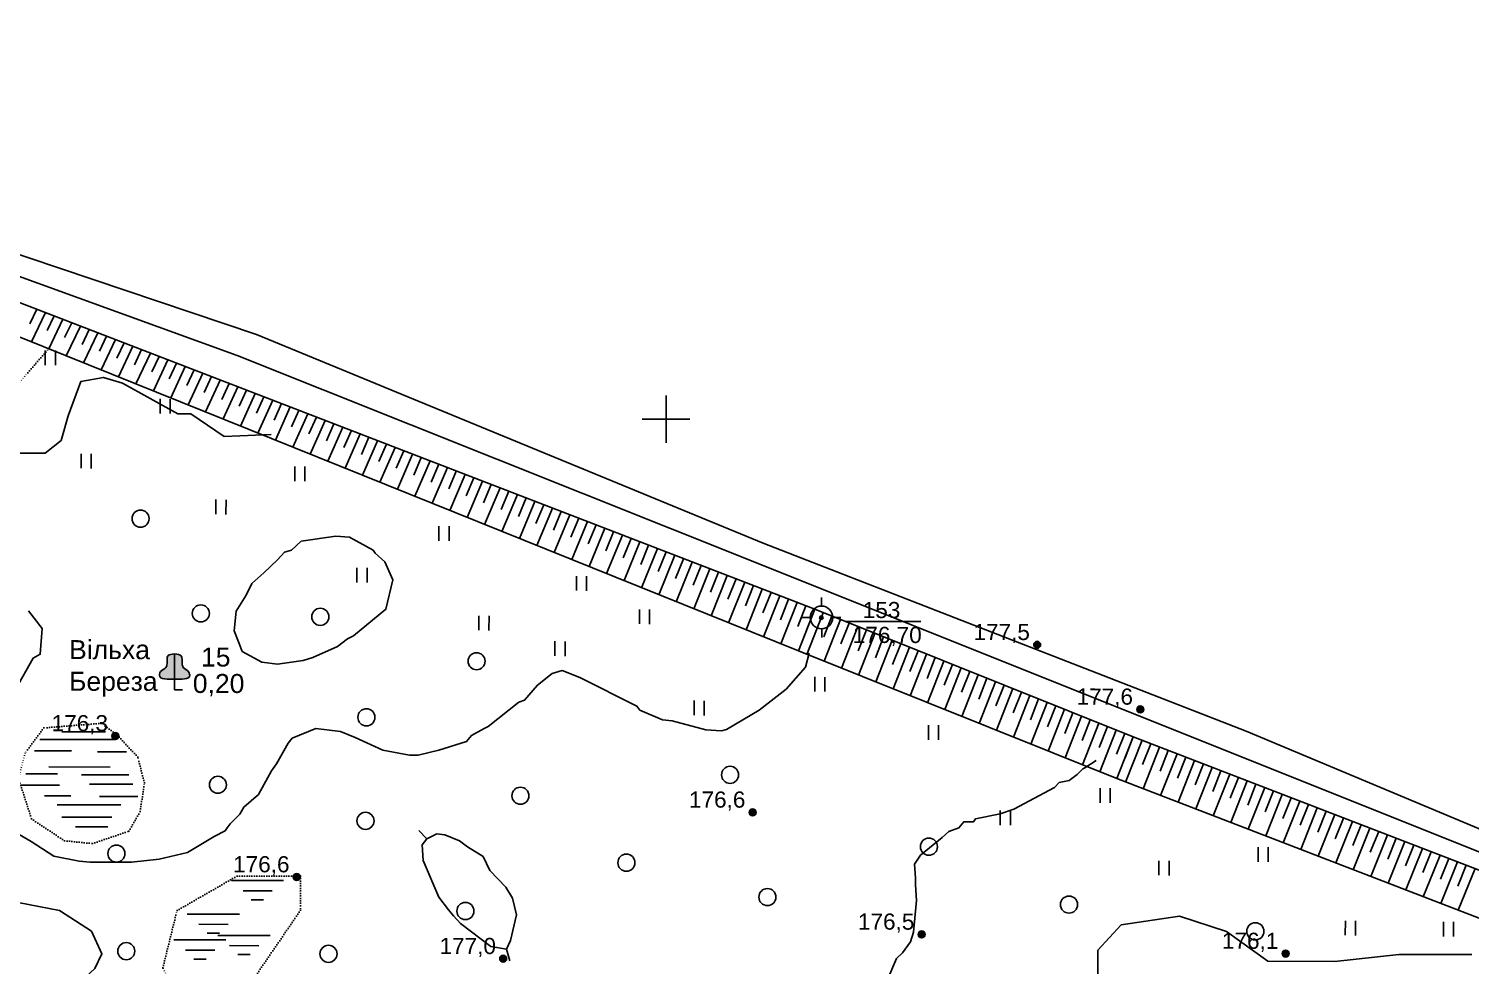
# Model space of a CAD drawing. Header units: millimetres. Extents: x 6127 to 9314, y 4730 to 7085.
# Drawn here: x 7465.7 to 7769.4, y 6485 to 6682.2 of the extents above; entities that cross this region are included whole.
import ezdxf

# ---------------------------------------------------------------- set-up
doc = ezdxf.new("R2010")
doc.units = ezdxf.units.MM
doc.header["$LTSCALE"] = 0.7
doc.linetypes.add('ACAD_ISO07W100', pattern=[3, 0, -3])
for name, color, linetype in [('болото', 84, 'Continuous'), ('відм', 14, 'Continuous'), ('горизонталі', 22, 'Continuous'), ('дерево', 7, 'Continuous'), ('Откос', 7, 'Continuous'), ('чорн', 255, 'Continuous')]:
    doc.layers.add(name, color=color, linetype=linetype)
doc.styles.get("Standard").update_dxf_attribs({"font": 'arial.ttf'})

msp = doc.modelspace()

# ---------------------------------------------------------------- hatches: boundary and pattern name
at = {"layer": 'відм', "ltscale": 0.2, "true_color": 0x000000}
h = msp.add_hatch(color=18, dxfattribs=at)
h.dxf.hatch_style = 1
h.paths.add_polyline_path([(7678.9, 6552.48, 1), (7677.43, 6552.49, 1)])
h = msp.add_hatch(color=18, dxfattribs=at)
h.dxf.hatch_style = 1
h.paths.add_polyline_path([(7700.62, 6538.87, 1), (7699.15, 6538.88, 1)])
h = msp.add_hatch(color=18, dxfattribs=at)
h.dxf.hatch_style = 1
h.paths.add_polyline_path([(7484.67, 6533.27, 1), (7483.21, 6533.27, 1)])
h = msp.add_hatch(color=18, dxfattribs=at)
h.dxf.hatch_style = 1
h.paths.add_polyline_path([(7618.95, 6517.18, 1), (7617.49, 6517.18, 1)])
h = msp.add_hatch(color=18, dxfattribs=at)
h.dxf.hatch_style = 1
h.paths.add_polyline_path([(7522.92, 6503.56, 1), (7521.45, 6503.57, 1)])
h = msp.add_hatch(color=18, dxfattribs=at)
h.dxf.hatch_style = 1
h.paths.add_polyline_path([(7654.55, 6491.48, 1), (7653.09, 6491.48, 1)])
h = msp.add_hatch(color=18, dxfattribs=at)
h.dxf.hatch_style = 1
h.paths.add_polyline_path([(7566.4, 6486.36, 1), (7564.94, 6486.36, 1)])
h = msp.add_hatch(color=18, dxfattribs=at)
h.dxf.hatch_style = 1
h.paths.add_polyline_path([(7731.23, 6487.44, 1), (7729.77, 6487.44, 1)])
at = {"layer": 'чорн', "ltscale": 0.2, "true_color": 0x000000}
h = msp.add_hatch(color=18, dxfattribs=at)
h.dxf.hatch_style = 1
h.set_gradient(color1=(0, 0, 255), color2=(0, 0, 255), tint=1)
h.paths.add_polyline_path([(7633.07, 6558.17, 0.308622), (7632.84, 6558.52), (7632.57, 6557.83, 0.528325)])
h.paths.add_polyline_path([(7632.84, 6558.52, 0.528325), (7632.34, 6558.18, 0.308622), (7632.57, 6557.83)])
h = msp.add_hatch(color=18, dxfattribs=at)
h.dxf.hatch_style = 1
edge = h.paths.add_edge_path()
edge.add_spline(control_points=[(7496.44, 6545.23), (7496.94, 6545.23), (7497.94, 6545.23), (7499.84, 6545.41), (7499.48, 6547.14), (7498.24, 6547.44), (7497.92, 6548.77), (7498.25, 6550.38), (7497.03, 6550.52), (7496.45, 6550.58)], knot_values=[0, 0, 0, 0, 0.79324, 1.617737, 2.123988, 2.843267, 3.252671, 4.0697, 4.805889, 4.805889, 4.805889, 4.805889], degree=3, periodic=0)
edge.add_line((7496.45, 6550.58), (7496.44, 6545.23))
edge = h.paths.add_edge_path()
edge.add_spline(control_points=[(7496.45, 6550.58), (7495.87, 6550.52), (7494.65, 6550.39), (7494.97, 6548.77), (7494.65, 6547.45), (7493.41, 6547.15), (7493.05, 6545.42), (7494.94, 6545.23), (7495.95, 6545.23), (7496.44, 6545.23)], knot_values=[0, 0, 0, 0, 0.736189, 1.553218, 1.962623, 2.681901, 3.188152, 4.012649, 4.805889, 4.805889, 4.805889, 4.805889], degree=3, periodic=0)
edge.add_line((7496.44, 6545.23), (7496.45, 6550.58))

# ---------------------------------------------------------------- linework, layer by layer
at = {"layer": 'болото', "color": 18, "ltscale": 0.2, "true_color": 0x000000}
for p, q in [((7468.06, 6532.56), (7484.04, 6532.54)), ((7472.68, 6534.14), (7481.87, 6534.12)), ((7466.93, 6530.18), (7474.73, 6530.17)), ((7480.21, 6529.97), (7486.29, 6529.96)), ((7469.97, 6526.75), (7482.91, 6526.73)), ((7464.02, 6522.93), (7472.21, 6522.92)), ((7465.14, 6525.3), (7471.81, 6525.29)), ((7476.83, 6525.09), (7486.81, 6525.08)), ((7478.55, 6523.11), (7487.67, 6523.1)), ((7469.03, 6520.68), (7474.58, 6520.67)), ((7480.66, 6520.53), (7488.72, 6520.52)), ((7471.74, 6518.76), (7485.15, 6518.74)), ((7472.66, 6516.18), (7483.23, 6516.17)), ((7475.57, 6514.13), (7482.37, 6514.13))]:
    msp.add_line(p, q, dxfattribs=at)
for points in [[(7508.41, 6502.85), (7519.39, 6502.84)], [(7510.88, 6500.69), (7517.03, 6500.68)], [(7512.61, 6498.8), (7515.2, 6498.8)], [(7499.11, 6495.77), (7510.09, 6495.75)], [(7501.58, 6493.61), (7507.74, 6493.6)], [(7496.28, 6490.35), (7507.26, 6490.34)], [(7503.31, 6491.72), (7505.9, 6491.72)], [(7505.58, 6491.28), (7516.55, 6491.26)], [(7498.76, 6488.19), (7504.91, 6488.18)], [(7500.49, 6486.3), (7503.07, 6486.3)], [(7508.05, 6489.12), (7514.2, 6489.11)], [(7509.78, 6487.23), (7512.37, 6487.23)]]:
    msp.add_lwpolyline(points, dxfattribs=at)
at = {"layer": 'відм', "color": 18, "ltscale": 0.2, "true_color": 0x000000}
for centre in [(7678.17, 6552.48), (7699.89, 6538.87), (7483.94, 6533.27), (7618.22, 6517.18), (7522.18, 6503.57), (7653.82, 6491.48), (7565.67, 6486.36), (7730.5, 6487.44)]:
    msp.add_circle(centre, 0.733, dxfattribs=at)
at = {"layer": 'горизонталі', "color": 18, "true_color": 0x000000}
for points in [[(7412.08, 6581.56), (7408.5, 6579.52), (7412.08, 6581.56), (7414.01, 6583.55), (7423.77, 6588.32), (7426.47, 6590.18), (7428.54, 6591.01), (7433.32, 6592.87), (7437.21, 6592.86), (7444.23, 6591.93), (7451.67, 6592.4), (7458.96, 6592.87), (7464.51, 6592.86), (7469.18, 6592.86), (7472.54, 6595.52), (7474, 6600.71), (7476.7, 6607.96), (7481.47, 6608.79), (7485.48, 6607.55), (7497.11, 6601.12), (7499.88, 6601.11), (7506.86, 6596.33), (7516.81, 6596.77)], [(7538.28, 6572.41), (7533.31, 6575.12), (7530.4, 6575.33), (7523.14, 6574.3), (7521.06, 6572.43), (7519.61, 6572.02), (7518.15, 6570.36), (7515.25, 6567.67), (7512.75, 6565.39), (7511.51, 6562.9), (7509.43, 6559.58), (7509.01, 6555.43), (7510.04, 6552.73), (7510.66, 6551.07), (7514.81, 6548.79), (7518.13, 6548.37), (7523.52, 6549.19), (7525.6, 6549.81), (7530.79, 6552.09), (7532.87, 6553.74), (7534.11, 6554.37), (7540.96, 6559.96), (7542.42, 6566.18), (7540.77, 6569.92), (7538.7, 6571.79), (7538.28, 6572.41)], [(7462.93, 6543.04), (7466.67, 6549.67), (7468.13, 6550.5), (7468.55, 6555.9), (7465.65, 6559.63)], [(7630.14, 6550.69), (7629.39, 6547.75), (7625.32, 6543.17), (7619.58, 6538.7), (7612.72, 6534.62), (7611.69, 6534.36), (7608.37, 6534.57), (7601.31, 6536.44), (7599.24, 6536.65), (7594.47, 6538.73), (7593.85, 6539.56), (7581.82, 6545.6), (7578.09, 6547.05), (7576.01, 6546.43), (7572.9, 6543.95), (7570.2, 6540.84), (7568.95, 6540.42), (7562.51, 6535.24), (7561.68, 6534.83), (7558.98, 6533.38), (7557.95, 6532.14), (7552.13, 6530.28), (7547.78, 6529.24), (7545.91, 6529.25), (7540.31, 6530.29), (7534.5, 6532.99), (7531.39, 6534.24), (7526.2, 6534.87), (7521.22, 6532.8), (7520.39, 6531.77), (7517.9, 6527.41), (7516.86, 6525.96), (7514.15, 6520.98), (7511.04, 6518.29), (7510.21, 6516.84), (7508.13, 6514.77), (7507.51, 6513.94), (7507.09, 6513.32), (7504.81, 6512.07), (7499.2, 6508.76), (7493.18, 6507.31), (7487.37, 6506.7), (7482.39, 6506.71), (7478.66, 6506.71), (7476.37, 6506.92), (7470.98, 6507.96), (7466.21, 6511.08), (7463.72, 6512.54)], [(7690.57, 6528.13), (7688.24, 6526.59), (7687.82, 6526.38), (7686.58, 6525.14), (7684.92, 6523.9), (7682.84, 6523.48), (7681.8, 6522.45), (7673.29, 6517.89), (7670.38, 6516.86), (7665.2, 6515.83), (7664.78, 6515.2), (7662.71, 6515.21), (7661.67, 6513.96), (7659.59, 6513.14), (7658.14, 6511.89), (7653.57, 6508.16), (7652.32, 6506.3), (7652.52, 6503.39), (7652.52, 6501.94), (7652.73, 6498.62), (7652.1, 6491.98), (7651.47, 6489.91), (7649.81, 6487.63), (7648.56, 6486.38), (7646.48, 6481.61)], [(7547.88, 6513.4), (7549.62, 6511.61), (7548.58, 6510.36), (7548.79, 6507.04), (7552.1, 6499.36), (7554.17, 6496.66), (7555.2, 6495.42), (7556.66, 6493.75), (7563.08, 6488.97), (7566.4, 6488.35), (7567.05, 6485.92)], [(7566.4, 6488.35), (7567.23, 6490.21), (7568.48, 6495.61), (7567.66, 6499.14), (7566.21, 6501.42), (7562.89, 6504.95), (7561.44, 6507.86), (7558.13, 6509.94), (7556.47, 6511.18), (7553.36, 6512.43), (7551.7, 6512.64), (7549.62, 6511.61)], [(7470.78, 6474.45), (7475.51, 6479.33), (7476.55, 6480.78), (7477.59, 6482.44), (7479.67, 6484.3), (7481.12, 6487.41), (7478.94, 6492.17), (7472.21, 6496.55), (7463.5, 6498.22)], [(7690.96, 6479.06), (7690.97, 6488.19), (7695.85, 6493.48), (7708.16, 6495.35), (7718.07, 6492.09), (7726.75, 6485.83), (7740.85, 6485.81), (7754.36, 6487.25), (7769.75, 6487.23)]]:
    msp.add_lwpolyline(points, dxfattribs=at)
at = {"layer": 'дерево', "color": 18, "ltscale": 0.2, "true_color": 0x000000}
for centre in [(7489.28, 6579.05), (7501.97, 6559.09), (7527.15, 6558.37), (7560.07, 6549.02), (7536.86, 6537.21), (7613.47, 6525.1), (7505.57, 6523), (7569.31, 6520.69), (7536.66, 6515.41), (7655.37, 6509.96), (7484.19, 6508.5), (7591.63, 6506.59), (7621.34, 6499.35), (7684.88, 6497.76), (7557.71, 6496.41), (7724.13, 6492.13), (7486.27, 6487.96), (7528.88, 6487.4)]:
    msp.add_circle(centre, 1.8, dxfattribs=at)
at = {"layer": 'Откос', "color": 18, "true_color": 0x000000}
for p, q in [((7467.4, 6623.16), (7465.92, 6620.11)), ((7469.24, 6622.45), (7466.27, 6616.32)), ((7471.08, 6621.74), (7469.59, 6618.66)), ((7472.93, 6621.03), (7469.94, 6614.84)), ((7474.77, 6620.32), (7473.27, 6617.21)), ((7476.61, 6619.61), (7473.61, 6613.36)), ((7478.45, 6618.9), (7476.95, 6615.76)), ((7480.29, 6618.19), (7477.28, 6611.88)), ((7482.13, 6617.48), (7480.63, 6614.31)), ((7483.98, 6616.77), (7480.96, 6610.4)), ((7485.82, 6616.06), (7484.3, 6612.86)), ((7487.66, 6615.35), (7484.63, 6608.92)), ((7489.5, 6614.64), (7487.98, 6611.41)), ((7491.34, 6613.93), (7488.3, 6607.44)), ((7493.18, 6613.22), (7491.66, 6609.96)), ((7495.03, 6612.51), (7491.97, 6605.96)), ((7496.87, 6611.8), (7495.34, 6608.51)), ((7498.71, 6611.09), (7495.65, 6604.48)), ((7500.55, 6610.38), (7499.02, 6607.06)), ((7502.39, 6609.67), (7499.32, 6603)), ((7504.23, 6608.96), (7502.69, 6605.61)), ((7506.08, 6608.25), (7502.99, 6601.52)), ((7507.92, 6607.54), (7506.37, 6604.16)), ((7509.76, 6606.83), (7506.66, 6600.04)), ((7511.6, 6606.12), (7510.05, 6602.71)), ((7513.44, 6605.41), (7510.34, 6598.56)), ((7515.28, 6604.7), (7513.73, 6601.26)), ((7517.13, 6603.99), (7514.01, 6597.08)), ((7518.97, 6603.28), (7517.41, 6599.81)), ((7520.81, 6602.57), (7517.68, 6595.6)), ((7522.65, 6601.86), (7521.08, 6598.36)), ((7524.49, 6601.15), (7521.35, 6594.12)), ((7526.33, 6600.44), (7524.76, 6596.91)), ((7528.18, 6599.73), (7525.03, 6592.64)), ((7530.02, 6599.02), (7528.44, 6595.46)), ((7531.86, 6598.31), (7528.7, 6591.16)), ((7533.7, 6597.6), (7532.12, 6594.01)), ((7535.54, 6596.89), (7532.37, 6589.68)), ((7537.38, 6596.18), (7535.8, 6592.56)), ((7539.22, 6595.47), (7536.04, 6588.2)), ((7541.07, 6594.76), (7539.47, 6591.11)), ((7542.91, 6594.05), (7539.72, 6586.72)), ((7544.75, 6593.34), (7543.15, 6589.66)), ((7546.59, 6592.63), (7543.39, 6585.24)), ((7548.43, 6591.92), (7546.83, 6588.21)), ((7550.27, 6591.21), (7547.06, 6583.76)), ((7552.12, 6590.5), (7550.51, 6586.76)), ((7553.96, 6589.79), (7550.73, 6582.28)), ((7555.8, 6589.08), (7554.19, 6585.31)), ((7557.64, 6588.37), (7554.41, 6580.8)), ((7559.48, 6587.66), (7557.86, 6583.86)), ((7561.32, 6586.95), (7558.08, 6579.32)), ((7563.17, 6586.24), (7561.54, 6582.41)), ((7565.01, 6585.53), (7561.75, 6577.84)), ((7566.85, 6584.82), (7565.22, 6580.96)), ((7568.69, 6584.11), (7565.42, 6576.36)), ((7570.53, 6583.4), (7568.9, 6579.51)), ((7572.37, 6582.69), (7569.1, 6574.88)), ((7574.22, 6581.98), (7572.57, 6578.06)), ((7576.06, 6581.27), (7572.77, 6573.4)), ((7577.9, 6580.56), (7576.25, 6576.61)), ((7579.74, 6579.85), (7576.44, 6571.92)), ((7581.58, 6579.14), (7579.93, 6575.16)), ((7583.42, 6578.43), (7580.11, 6570.44)), ((7585.27, 6577.72), (7583.61, 6573.71)), ((7587.11, 6577.01), (7583.79, 6568.96)), ((7588.95, 6576.3), (7587.29, 6572.26)), ((7590.79, 6575.59), (7587.46, 6567.48)), ((7592.63, 6574.88), (7590.96, 6570.81)), ((7594.47, 6574.17), (7591.13, 6565.99)), ((7596.32, 6573.46), (7594.64, 6569.36)), ((7598.16, 6572.75), (7594.8, 6564.51)), ((7600, 6572.04), (7598.32, 6567.91)), ((7601.84, 6571.33), (7598.48, 6563.03)), ((7603.68, 6570.62), (7602, 6566.46)), ((7605.52, 6569.91), (7602.15, 6561.55)), ((7607.37, 6569.2), (7605.68, 6565.01)), ((7609.21, 6568.49), (7605.82, 6560.07)), ((7611.05, 6567.78), (7609.35, 6563.56)), ((7612.89, 6567.07), (7609.49, 6558.59)), ((7614.73, 6566.36), (7613.03, 6562.11)), ((7616.57, 6565.65), (7613.17, 6557.11)), ((7618.42, 6564.94), (7616.71, 6560.66)), ((7620.26, 6564.23), (7616.84, 6555.63)), ((7622.1, 6563.52), (7620.39, 6559.21)), ((7623.94, 6562.81), (7620.51, 6554.15)), ((7625.78, 6562.1), (7624.07, 6557.76)), ((7627.62, 6561.39), (7624.19, 6552.67)), ((7629.47, 6560.68), (7627.74, 6556.31)), ((7631.31, 6559.97), (7627.86, 6551.19)), ((7631.31, 6559.97), (7629.58, 6555.58)), ((7633.12, 6559.24), (7629.67, 6550.47)), ((7634.93, 6558.51), (7633.21, 6554.13)), ((7636.75, 6557.79), (7633.3, 6549.01)), ((7638.56, 6557.06), (7636.84, 6552.67)), ((7640.38, 6556.33), (7636.93, 6547.56)), ((7642.19, 6555.61), (7640.47, 6551.22)), ((7644, 6554.88), (7640.55, 6546.1)), ((7645.82, 6554.15), (7644.09, 6549.76)), ((7647.63, 6553.43), (7644.18, 6544.65)), ((7649.45, 6552.7), (7647.72, 6548.31)), ((7651.26, 6551.97), (7647.81, 6543.2)), ((7653.07, 6551.24), (7651.35, 6546.86)), ((7654.89, 6550.52), (7651.44, 6541.74)), ((7656.7, 6549.79), (7654.98, 6545.4)), ((7658.51, 6549.06), (7655.07, 6540.29)), ((7660.33, 6548.34), (7658.6, 6543.95)), ((7662.14, 6547.61), (7658.69, 6538.83)), ((7663.96, 6546.88), (7662.23, 6542.5)), ((7665.77, 6546.16), (7662.32, 6537.38)), ((7667.58, 6545.43), (7665.86, 6541.04)), ((7669.4, 6544.7), (7665.95, 6535.93)), ((7671.21, 6543.97), (7669.49, 6539.59)), ((7673.03, 6543.25), (7669.58, 6534.47)), ((7674.84, 6542.52), (7673.11, 6538.13)), ((7676.65, 6541.79), (7673.2, 6533.02)), ((7678.47, 6541.07), (7676.74, 6536.68)), ((7680.28, 6540.34), (7676.83, 6531.57)), ((7682.09, 6539.61), (7680.37, 6535.23)), ((7683.91, 6538.89), (7680.46, 6530.11)), ((7685.72, 6538.16), (7684, 6533.77)), ((7687.54, 6537.43), (7684.09, 6528.66)), ((7689.35, 6536.7), (7687.63, 6532.32)), ((7691.16, 6535.98), (7687.71, 6527.2)), ((7692.98, 6535.25), (7691.25, 6530.86)), ((7694.79, 6534.52), (7691.34, 6525.75)), ((7696.61, 6533.8), (7694.88, 6529.41)), ((7698.42, 6533.07), (7694.97, 6524.3)), ((7698.42, 6533.07), (7696.69, 6528.68)), ((7700.27, 6532.36), (7696.81, 6523.58)), ((7702.11, 6531.65), (7700.38, 6527.26)), ((7703.96, 6530.94), (7700.5, 6522.16)), ((7705.8, 6530.22), (7704.08, 6525.84)), ((7707.65, 6529.51), (7704.19, 6520.74)), ((7709.5, 6528.8), (7707.77, 6524.42)), ((7711.34, 6528.09), (7707.88, 6519.32)), ((7713.19, 6527.38), (7711.46, 6523)), ((7715.04, 6526.67), (7711.57, 6517.9)), ((7716.88, 6525.96), (7715.15, 6521.57)), ((7718.73, 6525.24), (7715.25, 6516.48)), ((7720.58, 6524.53), (7718.84, 6520.15)), ((7722.42, 6523.82), (7718.94, 6515.06)), ((7724.27, 6523.11), (7722.53, 6518.73)), ((7726.11, 6522.4), (7722.63, 6513.64)), ((7727.96, 6521.69), (7726.22, 6517.31)), ((7729.81, 6520.98), (7726.32, 6512.22)), ((7731.65, 6520.27), (7729.91, 6515.89)), ((7733.5, 6519.55), (7730, 6510.8)), ((7735.35, 6518.84), (7733.6, 6514.46)), ((7737.19, 6518.13), (7733.69, 6509.38)), ((7739.04, 6517.42), (7737.29, 6513.04)), ((7740.89, 6516.71), (7737.38, 6507.96)), ((7742.73, 6516), (7740.98, 6511.62)), ((7744.58, 6515.29), (7741.07, 6506.53)), ((7746.42, 6514.57), (7744.67, 6510.2)), ((7748.27, 6513.86), (7744.75, 6505.11)), ((7750.12, 6513.15), (7748.36, 6508.78)), ((7751.96, 6512.44), (7748.44, 6503.69)), ((7753.81, 6511.73), (7752.05, 6507.36)), ((7755.66, 6511.02), (7752.13, 6502.27)), ((7757.5, 6510.31), (7755.74, 6505.93)), ((7759.35, 6509.59), (7755.82, 6500.85)), ((7761.2, 6508.88), (7759.43, 6504.51)), ((7763.04, 6508.17), (7759.51, 6499.43)), ((7764.89, 6507.46), (7763.12, 6503.09)), ((7766.73, 6506.75), (7763.19, 6498.01)), ((7768.58, 6506.04), (7766.81, 6501.67)), ((7770.43, 6505.33), (7766.88, 6496.59))]:
    msp.add_line(p, q, dxfattribs=at)
at = {"layer": 'чорн', "color": 18, "true_color": 0x000000}
for p, q in [((7631.31, 6559.97), (7448.98, 6630.26)), ((7627.86, 6551.19), (7446.07, 6624.46)), ((7698.42, 6533.07), (7631.31, 6559.97)), ((7694.97, 6524.3), (7627.86, 6551.19)), ((7833.2, 6481.14), (7698.42, 6533.07)), ((7829.57, 6472.43), (7694.97, 6524.3))]:
    msp.add_line(p, q, dxfattribs=at)
at = {"layer": 'чорн', "color": 18, "ltscale": 0.2, "true_color": 0x000000, "transparency": 33554687}
for p, q in [((7599.99, 6604.99), (7599.99, 6594.99)), ((7594.99, 6599.99), (7604.99, 6599.99)), ((7594.99, 6599.99), (7594.99, 6599.99)), ((7594.99, 6599.99), (7599.99, 6599.99))]:
    msp.add_line(p, q, dxfattribs=at)
at = {"layer": 'чорн', "color": 18, "ltscale": 0.2, "true_color": 0x000000}
for p, q in [((7632.72, 6560.63), (7632.73, 6562.44)), ((7630.35, 6558.23), (7628.5, 6558.23)), ((7635.11, 6558.2), (7636.82, 6558.2)), ((7637.7, 6557.41), (7653.68, 6557.39)), ((7632.78, 6555.87), (7632.78, 6554.04))]:
    msp.add_line(p, q, dxfattribs=at)
at = {"layer": 'чорн', "color": 18, "true_color": 0x000000}
for points in [[(8254.89, 6312.26), (8041.83, 6400.24), (7890.27, 6463.75), (7791.09, 6505.42), (7722.21, 6534.27), (7620.44, 6573.86), (7513.7, 6617.86), (7444.84, 6640.97), (7345.09, 6664.89), (7221.62, 6680.73), (7127.98, 6682.21), (7002.38, 6669.95), (6915.51, 6651.76), (6851.78, 6636.62)], [(6852.29, 6631.63), (6945.89, 6654.26), (7004.52, 6665.6), (7078.03, 6672.92), (7131.15, 6676.71), (7220.41, 6676.6), (7298.54, 6666.67), (7324.52, 6662.85), (7365.31, 6655.6), (7442.99, 6637.59), (7509.61, 6613.4), (7619.06, 6569.74), (7785.6, 6503.14), (7897.72, 6456.02), (7972.14, 6424.19), (8080.97, 6378.26), (8132.41, 6357.15), (8235.65, 6311.71)]]:
    msp.add_lwpolyline(points, dxfattribs=at)
at = {"layer": 'чорн', "color": 18, "linetype": 'ACAD_ISO07W100', "ltscale": 0.2, "true_color": 0x000000}
for points in [[(7378.69, 6624.52), (7417.07, 6610.08), (7452.02, 6598.22), (7459.98, 6603.49), (7465.54, 6609.79), (7469.94, 6614.84)], [(7480.98, 6535.93), (7468.89, 6534.97), (7464.97, 6529.71), (7463.56, 6524.35), (7466.31, 6515.8), (7473.27, 6511.19), (7479.16, 6510.61), (7486.84, 6513.21), (7489.21, 6517.39), (7490.08, 6523.4), (7488.68, 6528.84), (7484.33, 6533.5), (7480.98, 6535.93)], [(7499.4, 6474.1), (7493.97, 6484.41), (7496.96, 6496.49), (7509.63, 6503.78), (7523, 6503.76), (7522.99, 6496.58), (7513.28, 6482.39), (7504.82, 6473.8), (7499.4, 6474.1)]]:
    msp.add_lwpolyline(points, dxfattribs=at)
at = {"layer": 'чорн', "color": 18, "ltscale": 0.2, "true_color": 0x000000}
for points in [[(7469.2, 6614.47), (7469.2, 6611.39)], [(7471.34, 6614.43), (7471.34, 6611.36)], [(7493.39, 6604.26), (7493.39, 6601.19)], [(7495.53, 6604.23), (7495.52, 6601.16)], [(7476.75, 6592.72), (7476.75, 6589.65)], [(7478.89, 6592.69), (7478.89, 6589.62)], [(7521.77, 6590.04), (7521.77, 6586.97)], [(7523.91, 6590.01), (7523.9, 6586.94)], [(7505.14, 6583.06), (7505.14, 6579.99)], [(7507.28, 6583.03), (7507.27, 6579.95)], [(7552.14, 6577.47), (7552.14, 6574.4)], [(7554.28, 6577.44), (7554.28, 6574.36)], [(7534.86, 6568.7), (7534.86, 6565.63)], [(7537, 6568.67), (7536.99, 6565.59)], [(7581.09, 6566.96), (7581.09, 6563.89)], [(7583.23, 6566.93), (7583.22, 6563.86)], [(7594.36, 6559.94), (7594.36, 6556.87)], [(7596.5, 6559.91), (7596.49, 6556.84)], [(7560.55, 6558.6), (7560.54, 6555.53)], [(7562.69, 6558.57), (7562.68, 6555.5)], [(7576.59, 6553.21), (7576.59, 6550.14)], [(7578.73, 6553.18), (7578.73, 6550.11)], [(7498.08, 6543), (7496.44, 6543), (7496.45, 6550.58)], [(7631.31, 6545.71), (7631.31, 6542.64)], [(7633.45, 6545.68), (7633.45, 6542.61)], [(7605.91, 6540.72), (7605.9, 6537.65)], [(7608.04, 6540.69), (7608.04, 6537.62)], [(7655.28, 6535.57), (7655.28, 6532.49)], [(7657.42, 6535.53), (7657.41, 6532.46)], [(7691.45, 6522.3), (7691.44, 6519.23)], [(7693.58, 6522.27), (7693.58, 6519.2)], [(7670.38, 6517.58), (7670.38, 6514.51)], [(7672.52, 6517.55), (7672.52, 6514.48)], [(7724.72, 6509.87), (7724.71, 6506.8)], [(7726.85, 6509.84), (7726.85, 6506.77)], [(7703.83, 6507.01), (7703.83, 6503.93)], [(7705.97, 6506.97), (7705.97, 6503.9)], [(7743.1, 6494.36), (7743.09, 6491.29)], [(7745.23, 6494.33), (7745.23, 6491.26)], [(7763.77, 6494.13), (7763.77, 6491.06)], [(7765.91, 6494.1), (7765.9, 6491.03)]]:
    msp.add_lwpolyline(points, dxfattribs=at)
for centre, radius in [((7632.73, 6558.25), 2.38), ((7632.7, 6558.18), 0.367)]:
    msp.add_circle(centre, radius, dxfattribs=at)
for points in [[(7496.45, 6550.58), (7495.05, 6550.14), (7494.86, 6548.51), (7494.62, 6547.73), (7493.49, 6546.83), (7493.31, 6545.83), (7494.86, 6545.27), (7496.44, 6545.23)], [(7496.45, 6550.58), (7497.85, 6550.13), (7498.03, 6548.51), (7498.28, 6547.73), (7499.4, 6546.82), (7499.58, 6545.83), (7498.03, 6545.26), (7496.44, 6545.23)]]:
    msp.add_spline(points, degree=3, dxfattribs=at)

# ---------------------------------------------------------------- texts
at = {"layer": 'чорн', "color": 18, "ltscale": 0.2, "true_color": 0x000000, "attachment_point": 1, "rotation": 359.9325}
for s, width, insert, char_height in [('153', 2.4374, (7641.43, 6561.51), 3.4), ('176,70', 2.4374, (7639.33, 6556.27), 3.4), ('177,5', 2.4374, (7664.76, 6556.89), 3.4), ('Вільха\\PБереза', 1.2563, (7474.22, 6553.47), 4), ('15', 1.2563, (7502.02, 6551.9), 4), ('0,20', 1.2563, (7500.29, 6546.34), 4), ('177,6', 2.4374, (7686.48, 6543.28), 3.4), ('176,3', 2.4374, (7470.54, 6537.68), 3.4), ('176,6', 2.4374, (7604.82, 6521.59), 3.4), ('176,6', 2.4374, (7508.78, 6507.97), 3.4), ('176,5', 2.4374, (7640.42, 6495.89), 3.4), ('177,0', 2.4374, (7552.27, 6490.76), 3.4), ('176,1', 2.4374, (7717.1, 6491.85), 3.4)]:
    msp.add_mtext_dynamic_manual_height_columns(s, width=width, gutter_width=12.5, heights=[0], dxfattribs=dict(at, insert=insert, char_height=char_height))

doc.saveas('drawing.dxf')
